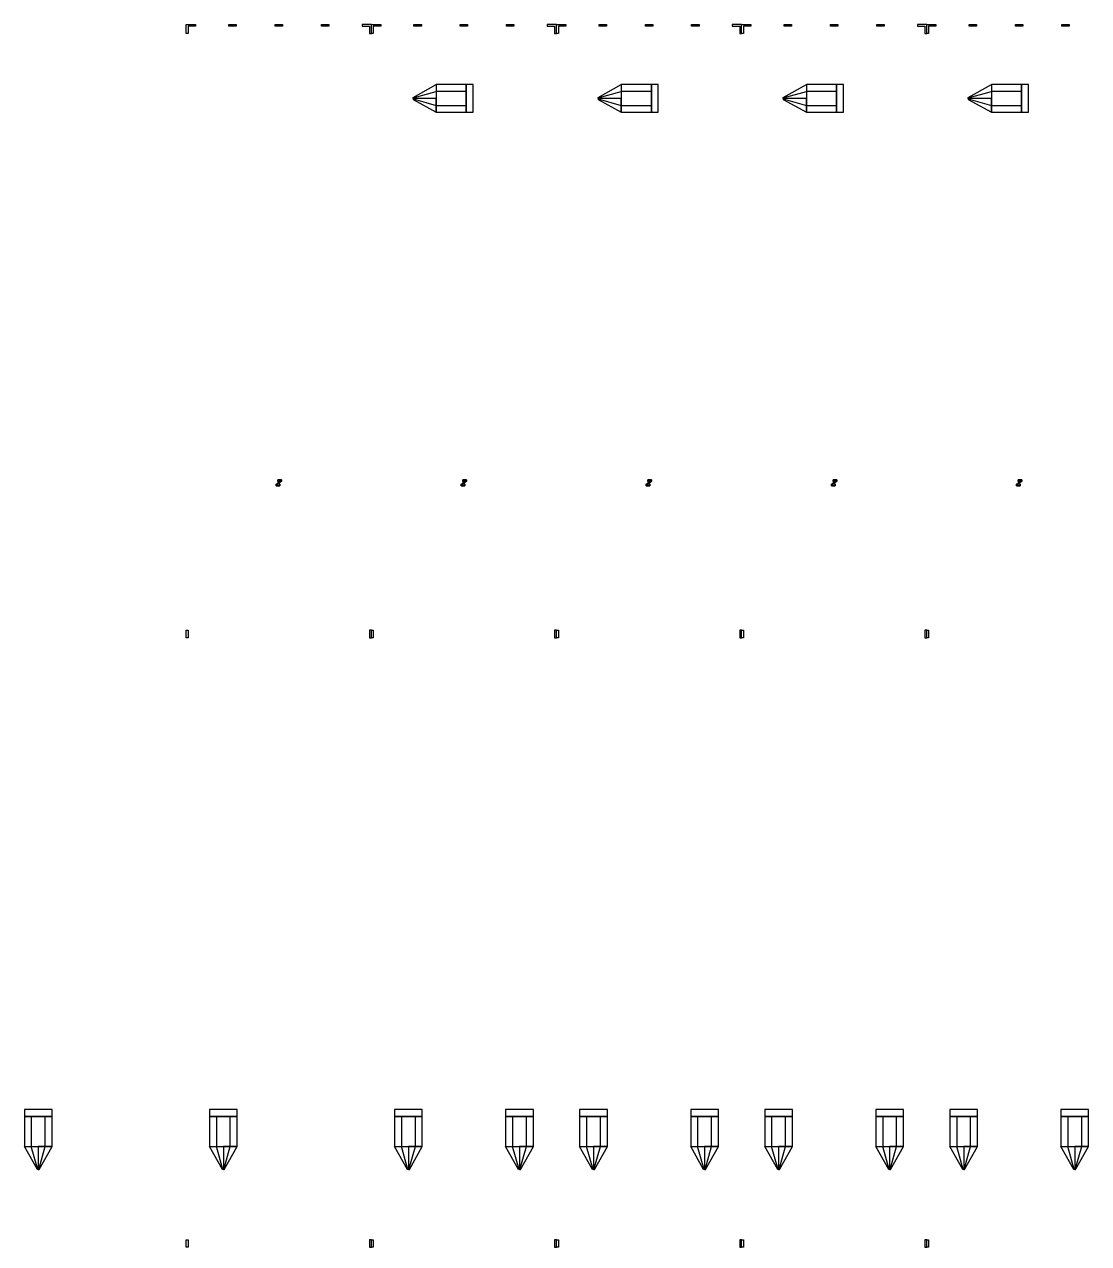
# Model space of a CAD drawing. Extents: x -19750 to 3750, y -13175 to 13175.
# Drawn here: x -19750 to -8250, y 0 to 13175 of the extents above; entities that cross this region are included whole.
import ezdxf

# ---------------------------------------------------------------- set-up
doc = ezdxf.new("R2010")
doc.units = 0
doc.layers.add('GAP', color=1, linetype='continuous')
doc.layers.add('PIN', color=3, linetype='continuous')

# ---------------------------------------------------------------- blocks, each defined once
blk = doc.blocks.new('C1A')
at = {"layer": 'GAP'}
for points in [[(-200, 26150), (-100, 26150), (-100, 26130), (-180, 26130), (-180, 26050), (-200, 26050), (-200, 26150)], [(260, 26150), (340, 26150), (340, 26130), (260, 26130), (260, 26150)], [(760, 26150), (840, 26150), (840, 26130), (760, 26130), (760, 26150)], [(1260, 26150), (1340, 26150), (1340, 26130), (1260, 26130), (1260, 26150)], [(1800, 26150), (1700, 26150), (1700, 26130), (1780, 26130), (1780, 26050), (1800, 26050), (1800, 26150)], [(-200, 19522.5), (-200, 19602.5), (-180, 19602.5), (-180, 19522.5), (-200, 19522.5)], [(1800, 19522.5), (1800, 19602.5), (1780, 19602.5), (1780, 19522.5), (1800, 19522.5)], [(-200, 12935), (-200, 13015), (-180, 13015), (-180, 12935), (-200, 12935)], [(1800, 12935), (1800, 13015), (1780, 13015), (1780, 12935), (1800, 12935)]]:
    blk.add_lwpolyline(points, dxfattribs=at)
blk = doc.blocks.new('C1AGAP')
for points in [[(2500, 25350), (2250, 25350), (2250, 25360), (2500, 25500), (2500, 25350)], [(2500, 25350), (2250, 25350), (2250, 25360), (2500, 25500), (2500, 25350)], [(2825, 25500), (2500, 25500), (2500, 25200), (2825, 25200), (2825, 25500)], [(2825, 25500), (2500, 25500), (2500, 25200), (2825, 25200), (2825, 25500)], [(2900, 25500), (2825, 25500), (2825, 25200), (2900, 25200), (2900, 25500)], [(2900, 25500), (2825, 25500), (2825, 25200), (2900, 25200), (2900, 25500)], [(2500, 25350), (2250, 25350), (2250, 25340), (2500, 25200), (2500, 25350)], [(2500, 25350), (2250, 25350), (2250, 25340), (2500, 25200), (2500, 25350)], [(788, 21214), (788, 21229), (788, 21229), (788, 21214), (788, 21214)], [(828, 21229), (828, 21229), (788, 21229), (788, 21229), (828, 21229)], [(806, 21204), (788, 21214), (788, 21214), (805, 21204), (806, 21204)], [(811, 21204), (828, 21214), (828, 21214), (811, 21204), (811, 21204)], [(828, 21214), (828, 21229), (828, 21229), (828, 21214), (828, 21214)], [(770, 21180), (788, 21190), (787, 21190), (770, 21180), (770, 21180)], [(770, 21165), (770, 21180), (770, 21180), (770, 21165), (770, 21165)], [(810, 21165), (810, 21165), (770, 21165), (770, 21165), (810, 21165)], [(787, 21192), (788, 21196), (791, 21199), (795, 21200), (795, 21200), (791, 21198), (789, 21196), (788, 21192), (787, 21192)], [(788, 21190), (788, 21192), (787, 21192), (787, 21190), (788, 21190)], [(792, 21192), (793, 21193), (794, 21194), (795, 21194), (795, 21194), (794, 21194), (793, 21193), (793, 21192), (792, 21192)], [(792, 21190), (792, 21192), (793, 21192), (793, 21190), (792, 21190)], [(810, 21180), (792, 21190), (793, 21190), (810, 21180), (810, 21180)], [(795, 21200), (797, 21200), (797, 21200), (795, 21200), (795, 21200)], [(795, 21194), (797, 21194), (797, 21194), (795, 21194), (795, 21194)], [(797, 21200), (799, 21197), (799, 21197), (797, 21200), (797, 21200)], [(797, 21194), (799, 21197), (799, 21197), (797, 21194), (797, 21194)], [(799, 21197), (801, 21197), (801, 21197), (799, 21197), (799, 21197)], [(799, 21197), (801, 21197), (801, 21197), (799, 21197), (799, 21197)], [(801, 21194), (801, 21194), (801, 21200), (801, 21200), (801, 21194)], [(801, 21200), (803, 21200), (803, 21200), (801, 21200), (801, 21200)], [(801, 21194), (803, 21194), (803, 21194), (801, 21194), (801, 21194)], [(803, 21194), (807, 21195), (810, 21198), (811, 21202), (811, 21202), (810, 21198), (807, 21196), (803, 21194), (803, 21194)], [(803, 21200), (804, 21200), (805, 21201), (806, 21202), (805, 21202), (805, 21201), (804, 21200), (803, 21200), (803, 21200)], [(806, 21202), (806, 21204), (805, 21204), (805, 21202), (806, 21202)], [(810, 21165), (810, 21180), (810, 21180), (810, 21165), (810, 21165)], [(811, 21202), (811, 21204), (811, 21204), (811, 21202), (811, 21202)], [(-1950, 14425), (-1950, 14350), (-1650, 14350), (-1650, 14425), (-1950, 14425)], [(-1950, 14425), (-1950, 14350), (-1650, 14350), (-1650, 14425), (-1950, 14425)], [(3250, 14425), (3250, 14350), (3550, 14350), (3550, 14425), (3250, 14425)], [(3250, 14425), (3250, 14350), (3550, 14350), (3550, 14425), (3250, 14425)], [(-1950, 14350), (-1950, 14025), (-1650, 14025), (-1650, 14350), (-1950, 14350)], [(-1950, 14350), (-1950, 14025), (-1650, 14025), (-1650, 14350), (-1950, 14350)], [(3250, 14350), (3250, 14025), (3550, 14025), (3550, 14350), (3250, 14350)], [(3250, 14350), (3250, 14025), (3550, 14025), (3550, 14350), (3250, 14350)], [(-1800, 14025), (-1800, 13775), (-1810, 13775), (-1950, 14025), (-1800, 14025)], [(-1800, 14025), (-1800, 13775), (-1810, 13775), (-1950, 14025), (-1800, 14025)], [(-1800, 14025), (-1800, 13775), (-1790, 13775), (-1650, 14025), (-1800, 14025)], [(-1800, 14025), (-1800, 13775), (-1790, 13775), (-1650, 14025), (-1800, 14025)], [(3400, 14025), (3400, 13775), (3390, 13775), (3250, 14025), (3400, 14025)], [(3400, 14025), (3400, 13775), (3390, 13775), (3250, 14025), (3400, 14025)], [(3400, 14025), (3400, 13775), (3410, 13775), (3550, 14025), (3400, 14025)], [(3400, 14025), (3400, 13775), (3410, 13775), (3550, 14025), (3400, 14025)]]:
    blk.add_lwpolyline(points)
blk = doc.blocks.new('C1APIN')
for points in [[(2500, 25350), (2250, 25350), (2250, 25355), (2500, 25425), (2500, 25350)], [(2500, 25350), (2250, 25350), (2250, 25355), (2500, 25425), (2500, 25350)], [(2500, 25350), (2250, 25350), (2250, 25345), (2500, 25275), (2500, 25350)], [(2500, 25350), (2250, 25350), (2250, 25345), (2500, 25275), (2500, 25350)], [(2825, 25425), (2500, 25425), (2500, 25275), (2825, 25275), (2825, 25425)], [(2825, 25425), (2500, 25425), (2500, 25275), (2825, 25275), (2825, 25425)], [(828, 21214), (828, 21229), (788, 21229), (788, 21214), (828, 21214)], [(808, 21204), (808, 21214), (788, 21214), (806, 21204), (808, 21204)], [(808, 21204), (808, 21214), (828, 21214), (811, 21204), (808, 21204)], [(790, 21180), (790, 21190), (788, 21190), (770, 21180), (790, 21180)], [(810, 21165), (810, 21180), (770, 21180), (770, 21165), (810, 21165)], [(788, 21192), (789, 21196), (791, 21198), (795, 21200), (795, 21197), (792, 21196), (791, 21194), (790, 21192), (788, 21192)], [(792, 21190), (792, 21192), (788, 21192), (788, 21190), (792, 21190)], [(790, 21192), (791, 21194), (792, 21196), (795, 21197), (795, 21194), (794, 21194), (793, 21193), (792, 21192), (790, 21192)], [(790, 21180), (790, 21190), (792, 21190), (810, 21180), (790, 21180)], [(795, 21194), (797, 21194), (797, 21200), (795, 21200), (795, 21194)], [(797, 21197), (799, 21197), (799, 21197), (797, 21200), (797, 21197)], [(797, 21197), (799, 21197), (799, 21197), (797, 21194), (797, 21197)], [(799, 21197), (801, 21197), (801, 21197), (799, 21197), (799, 21197)], [(801, 21194), (803, 21194), (803, 21200), (801, 21200), (801, 21194)], [(803, 21194), (807, 21196), (810, 21198), (811, 21202), (808, 21202), (807, 21200), (806, 21198), (803, 21197), (803, 21194)], [(803, 21197), (806, 21198), (807, 21200), (808, 21202), (806, 21202), (805, 21201), (804, 21200), (803, 21200), (803, 21197)], [(811, 21202), (811, 21204), (806, 21204), (806, 21202), (811, 21202)], [(-1875, 14350), (-1875, 14025), (-1725, 14025), (-1725, 14350), (-1875, 14350)], [(-1875, 14350), (-1875, 14025), (-1725, 14025), (-1725, 14350), (-1875, 14350)], [(3325, 14350), (3325, 14025), (3475, 14025), (3475, 14350), (3325, 14350)], [(3325, 14350), (3325, 14025), (3475, 14025), (3475, 14350), (3325, 14350)], [(-1800, 14025), (-1800, 13775), (-1805, 13775), (-1875, 14025), (-1800, 14025)], [(-1800, 14025), (-1800, 13775), (-1805, 13775), (-1875, 14025), (-1800, 14025)], [(-1800, 14025), (-1800, 13775), (-1795, 13775), (-1725, 14025), (-1800, 14025)], [(-1800, 14025), (-1800, 13775), (-1795, 13775), (-1725, 14025), (-1800, 14025)], [(3400, 14025), (3400, 13775), (3395, 13775), (3325, 14025), (3400, 14025)], [(3400, 14025), (3400, 13775), (3395, 13775), (3325, 14025), (3400, 14025)], [(3400, 14025), (3400, 13775), (3405, 13775), (3475, 14025), (3400, 14025)], [(3400, 14025), (3400, 13775), (3405, 13775), (3475, 14025), (3400, 14025)]]:
    blk.add_lwpolyline(points)
blk = doc.blocks.new('C1B')
at = {"layer": 'GAP'}
for points in [[(-200, 26150), (-100, 26150), (-100, 26130), (-180, 26130), (-180, 26050), (-200, 26050), (-200, 26150)], [(260, 26150), (340, 26150), (340, 26130), (260, 26130), (260, 26150)], [(760, 26150), (840, 26150), (840, 26130), (760, 26130), (760, 26150)], [(1260, 26150), (1340, 26150), (1340, 26130), (1260, 26130), (1260, 26150)], [(1800, 26150), (1700, 26150), (1700, 26130), (1780, 26130), (1780, 26050), (1800, 26050), (1800, 26150)], [(-200, 19522.5), (-200, 19602.5), (-180, 19602.5), (-180, 19522.5), (-200, 19522.5)], [(1800, 19522.5), (1800, 19602.5), (1780, 19602.5), (1780, 19522.5), (1800, 19522.5)], [(-200, 12935), (-200, 13015), (-180, 13015), (-180, 12935), (-200, 12935)], [(1800, 12935), (1800, 13015), (1780, 13015), (1780, 12935), (1800, 12935)]]:
    blk.add_lwpolyline(points, dxfattribs=at)
blk = doc.blocks.new('C1BGAP')
for points in [[(2500, 25350), (2250, 25350), (2250, 25360), (2500, 25500), (2500, 25350)], [(2500, 25350), (2250, 25350), (2250, 25360), (2500, 25500), (2500, 25350)], [(2825, 25500), (2500, 25500), (2500, 25200), (2825, 25200), (2825, 25500)], [(2825, 25500), (2500, 25500), (2500, 25200), (2825, 25200), (2825, 25500)], [(2900, 25500), (2825, 25500), (2825, 25200), (2900, 25200), (2900, 25500)], [(2900, 25500), (2825, 25500), (2825, 25200), (2900, 25200), (2900, 25500)], [(2500, 25350), (2250, 25350), (2250, 25340), (2500, 25200), (2500, 25350)], [(2500, 25350), (2250, 25350), (2250, 25340), (2500, 25200), (2500, 25350)], [(788, 21214), (788, 21229), (788, 21229), (788, 21214), (788, 21214)], [(828, 21229), (828, 21229), (788, 21229), (788, 21229), (828, 21229)], [(806, 21204), (788, 21214), (788, 21214), (805, 21204), (806, 21204)], [(811, 21204), (828, 21214), (828, 21214), (811, 21204), (811, 21204)], [(828, 21214), (828, 21229), (828, 21229), (828, 21214), (828, 21214)], [(770, 21180), (788, 21190), (787, 21190), (770, 21180), (770, 21180)], [(770, 21165), (770, 21180), (770, 21180), (770, 21165), (770, 21165)], [(810, 21165), (810, 21165), (770, 21165), (770, 21165), (810, 21165)], [(787, 21192), (788, 21196), (791, 21199), (795, 21200), (795, 21200), (791, 21198), (789, 21196), (788, 21192), (787, 21192)], [(788, 21190), (788, 21192), (787, 21192), (787, 21190), (788, 21190)], [(792, 21192), (793, 21193), (794, 21194), (795, 21194), (795, 21194), (794, 21194), (793, 21193), (793, 21192), (792, 21192)], [(792, 21190), (792, 21192), (793, 21192), (793, 21190), (792, 21190)], [(810, 21180), (792, 21190), (793, 21190), (810, 21180), (810, 21180)], [(795, 21200), (797, 21200), (797, 21200), (795, 21200), (795, 21200)], [(795, 21194), (797, 21194), (797, 21194), (795, 21194), (795, 21194)], [(797, 21200), (799, 21197), (799, 21197), (797, 21200), (797, 21200)], [(797, 21194), (799, 21197), (799, 21197), (797, 21194), (797, 21194)], [(799, 21197), (801, 21197), (801, 21197), (799, 21197), (799, 21197)], [(799, 21197), (801, 21197), (801, 21197), (799, 21197), (799, 21197)], [(801, 21194), (801, 21194), (801, 21200), (801, 21200), (801, 21194)], [(801, 21200), (803, 21200), (803, 21200), (801, 21200), (801, 21200)], [(801, 21194), (803, 21194), (803, 21194), (801, 21194), (801, 21194)], [(803, 21194), (807, 21195), (810, 21198), (811, 21202), (811, 21202), (810, 21198), (807, 21196), (803, 21194), (803, 21194)], [(803, 21200), (804, 21200), (805, 21201), (806, 21202), (805, 21202), (805, 21201), (804, 21200), (803, 21200), (803, 21200)], [(806, 21202), (806, 21204), (805, 21204), (805, 21202), (806, 21202)], [(810, 21165), (810, 21180), (810, 21180), (810, 21165), (810, 21165)], [(811, 21202), (811, 21204), (811, 21204), (811, 21202), (811, 21202)], [(-1950, 14425), (-1950, 14350), (-1650, 14350), (-1650, 14425), (-1950, 14425)], [(-1950, 14425), (-1950, 14350), (-1650, 14350), (-1650, 14425), (-1950, 14425)], [(3250, 14425), (3250, 14350), (3550, 14350), (3550, 14425), (3250, 14425)], [(3250, 14425), (3250, 14350), (3550, 14350), (3550, 14425), (3250, 14425)], [(-1950, 14350), (-1950, 14025), (-1650, 14025), (-1650, 14350), (-1950, 14350)], [(-1950, 14350), (-1950, 14025), (-1650, 14025), (-1650, 14350), (-1950, 14350)], [(3250, 14350), (3250, 14025), (3550, 14025), (3550, 14350), (3250, 14350)], [(3250, 14350), (3250, 14025), (3550, 14025), (3550, 14350), (3250, 14350)], [(-1800, 14025), (-1800, 13775), (-1810, 13775), (-1950, 14025), (-1800, 14025)], [(-1800, 14025), (-1800, 13775), (-1810, 13775), (-1950, 14025), (-1800, 14025)], [(-1800, 14025), (-1800, 13775), (-1790, 13775), (-1650, 14025), (-1800, 14025)], [(-1800, 14025), (-1800, 13775), (-1790, 13775), (-1650, 14025), (-1800, 14025)], [(3400, 14025), (3400, 13775), (3390, 13775), (3250, 14025), (3400, 14025)], [(3400, 14025), (3400, 13775), (3390, 13775), (3250, 14025), (3400, 14025)], [(3400, 14025), (3400, 13775), (3410, 13775), (3550, 14025), (3400, 14025)], [(3400, 14025), (3400, 13775), (3410, 13775), (3550, 14025), (3400, 14025)]]:
    blk.add_lwpolyline(points)
blk = doc.blocks.new('C1BPIN')
for points in [[(2500, 25350), (2250, 25350), (2250, 25355), (2500, 25425), (2500, 25350)], [(2500, 25350), (2250, 25350), (2250, 25355), (2500, 25425), (2500, 25350)], [(2500, 25350), (2250, 25350), (2250, 25345), (2500, 25275), (2500, 25350)], [(2500, 25350), (2250, 25350), (2250, 25345), (2500, 25275), (2500, 25350)], [(2825, 25425), (2500, 25425), (2500, 25275), (2825, 25275), (2825, 25425)], [(2825, 25425), (2500, 25425), (2500, 25275), (2825, 25275), (2825, 25425)], [(828, 21214), (828, 21229), (788, 21229), (788, 21214), (828, 21214)], [(808, 21204), (808, 21214), (788, 21214), (806, 21204), (808, 21204)], [(808, 21204), (808, 21214), (828, 21214), (811, 21204), (808, 21204)], [(790, 21180), (790, 21190), (788, 21190), (770, 21180), (790, 21180)], [(810, 21165), (810, 21180), (770, 21180), (770, 21165), (810, 21165)], [(788, 21192), (789, 21196), (791, 21198), (795, 21200), (795, 21197), (792, 21196), (791, 21194), (790, 21192), (788, 21192)], [(792, 21190), (792, 21192), (788, 21192), (788, 21190), (792, 21190)], [(790, 21192), (791, 21194), (792, 21196), (795, 21197), (795, 21194), (794, 21194), (793, 21193), (792, 21192), (790, 21192)], [(790, 21180), (790, 21190), (792, 21190), (810, 21180), (790, 21180)], [(795, 21194), (797, 21194), (797, 21200), (795, 21200), (795, 21194)], [(797, 21197), (799, 21197), (799, 21197), (797, 21200), (797, 21197)], [(797, 21197), (799, 21197), (799, 21197), (797, 21194), (797, 21197)], [(799, 21197), (801, 21197), (801, 21197), (799, 21197), (799, 21197)], [(801, 21194), (803, 21194), (803, 21200), (801, 21200), (801, 21194)], [(803, 21194), (807, 21196), (810, 21198), (811, 21202), (808, 21202), (807, 21200), (806, 21198), (803, 21197), (803, 21194)], [(803, 21197), (806, 21198), (807, 21200), (808, 21202), (806, 21202), (805, 21201), (804, 21200), (803, 21200), (803, 21197)], [(811, 21202), (811, 21204), (806, 21204), (806, 21202), (811, 21202)], [(-1875, 14350), (-1875, 14025), (-1725, 14025), (-1725, 14350), (-1875, 14350)], [(-1875, 14350), (-1875, 14025), (-1725, 14025), (-1725, 14350), (-1875, 14350)], [(3325, 14350), (3325, 14025), (3475, 14025), (3475, 14350), (3325, 14350)], [(3325, 14350), (3325, 14025), (3475, 14025), (3475, 14350), (3325, 14350)], [(-1800, 14025), (-1800, 13775), (-1805, 13775), (-1875, 14025), (-1800, 14025)], [(-1800, 14025), (-1800, 13775), (-1805, 13775), (-1875, 14025), (-1800, 14025)], [(-1800, 14025), (-1800, 13775), (-1795, 13775), (-1725, 14025), (-1800, 14025)], [(-1800, 14025), (-1800, 13775), (-1795, 13775), (-1725, 14025), (-1800, 14025)], [(3400, 14025), (3400, 13775), (3395, 13775), (3325, 14025), (3400, 14025)], [(3400, 14025), (3400, 13775), (3395, 13775), (3325, 14025), (3400, 14025)], [(3400, 14025), (3400, 13775), (3405, 13775), (3475, 14025), (3400, 14025)], [(3400, 14025), (3400, 13775), (3405, 13775), (3475, 14025), (3400, 14025)]]:
    blk.add_lwpolyline(points)
blk = doc.blocks.new('C1C')
at = {"layer": 'GAP'}
for points in [[(-200, 26150), (-100, 26150), (-100, 26130), (-180, 26130), (-180, 26050), (-200, 26050), (-200, 26150)], [(260, 26150), (340, 26150), (340, 26130), (260, 26130), (260, 26150)], [(760, 26150), (840, 26150), (840, 26130), (760, 26130), (760, 26150)], [(1260, 26150), (1340, 26150), (1340, 26130), (1260, 26130), (1260, 26150)], [(1800, 26150), (1700, 26150), (1700, 26130), (1780, 26130), (1780, 26050), (1800, 26050), (1800, 26150)], [(-200, 19522.5), (-200, 19602.5), (-180, 19602.5), (-180, 19522.5), (-200, 19522.5)], [(1800, 19522.5), (1800, 19602.5), (1780, 19602.5), (1780, 19522.5), (1800, 19522.5)], [(-200, 12935), (-200, 13015), (-180, 13015), (-180, 12935), (-200, 12935)], [(1800, 12935), (1800, 13015), (1780, 13015), (1780, 12935), (1800, 12935)]]:
    blk.add_lwpolyline(points, dxfattribs=at)
blk = doc.blocks.new('C1CGAP')
for points in [[(2500, 25350), (2250, 25350), (2250, 25360), (2500, 25500), (2500, 25350)], [(2500, 25350), (2250, 25350), (2250, 25360), (2500, 25500), (2500, 25350)], [(2825, 25500), (2500, 25500), (2500, 25200), (2825, 25200), (2825, 25500)], [(2825, 25500), (2500, 25500), (2500, 25200), (2825, 25200), (2825, 25500)], [(2900, 25500), (2825, 25500), (2825, 25200), (2900, 25200), (2900, 25500)], [(2900, 25500), (2825, 25500), (2825, 25200), (2900, 25200), (2900, 25500)], [(2500, 25350), (2250, 25350), (2250, 25340), (2500, 25200), (2500, 25350)], [(2500, 25350), (2250, 25350), (2250, 25340), (2500, 25200), (2500, 25350)], [(788, 21214), (788, 21229), (788, 21229), (788, 21214), (788, 21214)], [(828, 21229), (828, 21229), (788, 21229), (788, 21229), (828, 21229)], [(806, 21204), (788, 21214), (788, 21214), (805, 21204), (806, 21204)], [(811, 21204), (828, 21214), (828, 21214), (811, 21204), (811, 21204)], [(828, 21214), (828, 21229), (828, 21229), (828, 21214), (828, 21214)], [(770, 21180), (788, 21190), (787, 21190), (770, 21180), (770, 21180)], [(770, 21165), (770, 21180), (770, 21180), (770, 21165), (770, 21165)], [(810, 21165), (810, 21165), (770, 21165), (770, 21165), (810, 21165)], [(787, 21192), (788, 21196), (791, 21199), (795, 21200), (795, 21200), (791, 21198), (789, 21196), (788, 21192), (787, 21192)], [(788, 21190), (788, 21192), (787, 21192), (787, 21190), (788, 21190)], [(792, 21192), (793, 21193), (794, 21194), (795, 21194), (795, 21194), (794, 21194), (793, 21193), (793, 21192), (792, 21192)], [(792, 21190), (792, 21192), (793, 21192), (793, 21190), (792, 21190)], [(810, 21180), (792, 21190), (793, 21190), (810, 21180), (810, 21180)], [(795, 21200), (797, 21200), (797, 21200), (795, 21200), (795, 21200)], [(795, 21194), (797, 21194), (797, 21194), (795, 21194), (795, 21194)], [(797, 21200), (799, 21197), (799, 21197), (797, 21200), (797, 21200)], [(797, 21194), (799, 21197), (799, 21197), (797, 21194), (797, 21194)], [(799, 21197), (801, 21197), (801, 21197), (799, 21197), (799, 21197)], [(799, 21197), (801, 21197), (801, 21197), (799, 21197), (799, 21197)], [(801, 21194), (801, 21194), (801, 21200), (801, 21200), (801, 21194)], [(801, 21200), (803, 21200), (803, 21200), (801, 21200), (801, 21200)], [(801, 21194), (803, 21194), (803, 21194), (801, 21194), (801, 21194)], [(803, 21194), (807, 21195), (810, 21198), (811, 21202), (811, 21202), (810, 21198), (807, 21196), (803, 21194), (803, 21194)], [(803, 21200), (804, 21200), (805, 21201), (806, 21202), (805, 21202), (805, 21201), (804, 21200), (803, 21200), (803, 21200)], [(806, 21202), (806, 21204), (805, 21204), (805, 21202), (806, 21202)], [(810, 21165), (810, 21180), (810, 21180), (810, 21165), (810, 21165)], [(811, 21202), (811, 21204), (811, 21204), (811, 21202), (811, 21202)], [(-1950, 14425), (-1950, 14350), (-1650, 14350), (-1650, 14425), (-1950, 14425)], [(-1950, 14425), (-1950, 14350), (-1650, 14350), (-1650, 14425), (-1950, 14425)], [(3250, 14425), (3250, 14350), (3550, 14350), (3550, 14425), (3250, 14425)], [(3250, 14425), (3250, 14350), (3550, 14350), (3550, 14425), (3250, 14425)], [(-1950, 14350), (-1950, 14025), (-1650, 14025), (-1650, 14350), (-1950, 14350)], [(-1950, 14350), (-1950, 14025), (-1650, 14025), (-1650, 14350), (-1950, 14350)], [(3250, 14350), (3250, 14025), (3550, 14025), (3550, 14350), (3250, 14350)], [(3250, 14350), (3250, 14025), (3550, 14025), (3550, 14350), (3250, 14350)], [(-1800, 14025), (-1800, 13775), (-1810, 13775), (-1950, 14025), (-1800, 14025)], [(-1800, 14025), (-1800, 13775), (-1810, 13775), (-1950, 14025), (-1800, 14025)], [(-1800, 14025), (-1800, 13775), (-1790, 13775), (-1650, 14025), (-1800, 14025)], [(-1800, 14025), (-1800, 13775), (-1790, 13775), (-1650, 14025), (-1800, 14025)], [(3400, 14025), (3400, 13775), (3390, 13775), (3250, 14025), (3400, 14025)], [(3400, 14025), (3400, 13775), (3390, 13775), (3250, 14025), (3400, 14025)], [(3400, 14025), (3400, 13775), (3410, 13775), (3550, 14025), (3400, 14025)], [(3400, 14025), (3400, 13775), (3410, 13775), (3550, 14025), (3400, 14025)]]:
    blk.add_lwpolyline(points)
blk = doc.blocks.new('C1CPIN')
for points in [[(2500, 25350), (2250, 25350), (2250, 25355), (2500, 25425), (2500, 25350)], [(2500, 25350), (2250, 25350), (2250, 25355), (2500, 25425), (2500, 25350)], [(2500, 25350), (2250, 25350), (2250, 25345), (2500, 25275), (2500, 25350)], [(2500, 25350), (2250, 25350), (2250, 25345), (2500, 25275), (2500, 25350)], [(2825, 25425), (2500, 25425), (2500, 25275), (2825, 25275), (2825, 25425)], [(2825, 25425), (2500, 25425), (2500, 25275), (2825, 25275), (2825, 25425)], [(828, 21214), (828, 21229), (788, 21229), (788, 21214), (828, 21214)], [(808, 21204), (808, 21214), (788, 21214), (806, 21204), (808, 21204)], [(808, 21204), (808, 21214), (828, 21214), (811, 21204), (808, 21204)], [(790, 21180), (790, 21190), (788, 21190), (770, 21180), (790, 21180)], [(810, 21165), (810, 21180), (770, 21180), (770, 21165), (810, 21165)], [(788, 21192), (789, 21196), (791, 21198), (795, 21200), (795, 21197), (792, 21196), (791, 21194), (790, 21192), (788, 21192)], [(792, 21190), (792, 21192), (788, 21192), (788, 21190), (792, 21190)], [(790, 21192), (791, 21194), (792, 21196), (795, 21197), (795, 21194), (794, 21194), (793, 21193), (792, 21192), (790, 21192)], [(790, 21180), (790, 21190), (792, 21190), (810, 21180), (790, 21180)], [(795, 21194), (797, 21194), (797, 21200), (795, 21200), (795, 21194)], [(797, 21197), (799, 21197), (799, 21197), (797, 21200), (797, 21197)], [(797, 21197), (799, 21197), (799, 21197), (797, 21194), (797, 21197)], [(799, 21197), (801, 21197), (801, 21197), (799, 21197), (799, 21197)], [(801, 21194), (803, 21194), (803, 21200), (801, 21200), (801, 21194)], [(803, 21194), (807, 21196), (810, 21198), (811, 21202), (808, 21202), (807, 21200), (806, 21198), (803, 21197), (803, 21194)], [(803, 21197), (806, 21198), (807, 21200), (808, 21202), (806, 21202), (805, 21201), (804, 21200), (803, 21200), (803, 21197)], [(811, 21202), (811, 21204), (806, 21204), (806, 21202), (811, 21202)], [(-1875, 14350), (-1875, 14025), (-1725, 14025), (-1725, 14350), (-1875, 14350)], [(-1875, 14350), (-1875, 14025), (-1725, 14025), (-1725, 14350), (-1875, 14350)], [(3325, 14350), (3325, 14025), (3475, 14025), (3475, 14350), (3325, 14350)], [(3325, 14350), (3325, 14025), (3475, 14025), (3475, 14350), (3325, 14350)], [(-1800, 14025), (-1800, 13775), (-1805, 13775), (-1875, 14025), (-1800, 14025)], [(-1800, 14025), (-1800, 13775), (-1805, 13775), (-1875, 14025), (-1800, 14025)], [(-1800, 14025), (-1800, 13775), (-1795, 13775), (-1725, 14025), (-1800, 14025)], [(-1800, 14025), (-1800, 13775), (-1795, 13775), (-1725, 14025), (-1800, 14025)], [(3400, 14025), (3400, 13775), (3395, 13775), (3325, 14025), (3400, 14025)], [(3400, 14025), (3400, 13775), (3395, 13775), (3325, 14025), (3400, 14025)], [(3400, 14025), (3400, 13775), (3405, 13775), (3475, 14025), (3400, 14025)], [(3400, 14025), (3400, 13775), (3405, 13775), (3475, 14025), (3400, 14025)]]:
    blk.add_lwpolyline(points)
blk = doc.blocks.new('C1D')
at = {"layer": 'GAP'}
for points in [[(-200, 26150), (-100, 26150), (-100, 26130), (-180, 26130), (-180, 26050), (-200, 26050), (-200, 26150)], [(260, 26150), (340, 26150), (340, 26130), (260, 26130), (260, 26150)], [(760, 26150), (840, 26150), (840, 26130), (760, 26130), (760, 26150)], [(1260, 26150), (1340, 26150), (1340, 26130), (1260, 26130), (1260, 26150)], [(1800, 26150), (1700, 26150), (1700, 26130), (1780, 26130), (1780, 26050), (1800, 26050), (1800, 26150)], [(-200, 19522.5), (-200, 19602.5), (-180, 19602.5), (-180, 19522.5), (-200, 19522.5)], [(1800, 19522.5), (1800, 19602.5), (1780, 19602.5), (1780, 19522.5), (1800, 19522.5)], [(-200, 12935), (-200, 13015), (-180, 13015), (-180, 12935), (-200, 12935)], [(1800, 12935), (1800, 13015), (1780, 13015), (1780, 12935), (1800, 12935)]]:
    blk.add_lwpolyline(points, dxfattribs=at)
blk = doc.blocks.new('C1DGAP')
for points in [[(2500, 25350), (2250, 25350), (2250, 25360), (2500, 25500), (2500, 25350)], [(2500, 25350), (2250, 25350), (2250, 25360), (2500, 25500), (2500, 25350)], [(2825, 25500), (2500, 25500), (2500, 25200), (2825, 25200), (2825, 25500)], [(2825, 25500), (2500, 25500), (2500, 25200), (2825, 25200), (2825, 25500)], [(2900, 25500), (2825, 25500), (2825, 25200), (2900, 25200), (2900, 25500)], [(2900, 25500), (2825, 25500), (2825, 25200), (2900, 25200), (2900, 25500)], [(2500, 25350), (2250, 25350), (2250, 25340), (2500, 25200), (2500, 25350)], [(2500, 25350), (2250, 25350), (2250, 25340), (2500, 25200), (2500, 25350)], [(788, 21214), (788, 21229), (788, 21229), (788, 21214), (788, 21214)], [(828, 21229), (828, 21229), (788, 21229), (788, 21229), (828, 21229)], [(806, 21204), (788, 21214), (788, 21214), (805, 21204), (806, 21204)], [(811, 21204), (828, 21214), (828, 21214), (811, 21204), (811, 21204)], [(828, 21214), (828, 21229), (828, 21229), (828, 21214), (828, 21214)], [(770, 21180), (788, 21190), (787, 21190), (770, 21180), (770, 21180)], [(770, 21165), (770, 21180), (770, 21180), (770, 21165), (770, 21165)], [(810, 21165), (810, 21165), (770, 21165), (770, 21165), (810, 21165)], [(787, 21192), (788, 21196), (791, 21199), (795, 21200), (795, 21200), (791, 21198), (789, 21196), (788, 21192), (787, 21192)], [(788, 21190), (788, 21192), (787, 21192), (787, 21190), (788, 21190)], [(792, 21192), (793, 21193), (794, 21194), (795, 21194), (795, 21194), (794, 21194), (793, 21193), (793, 21192), (792, 21192)], [(792, 21190), (792, 21192), (793, 21192), (793, 21190), (792, 21190)], [(810, 21180), (792, 21190), (793, 21190), (810, 21180), (810, 21180)], [(795, 21200), (797, 21200), (797, 21200), (795, 21200), (795, 21200)], [(795, 21194), (797, 21194), (797, 21194), (795, 21194), (795, 21194)], [(797, 21200), (799, 21197), (799, 21197), (797, 21200), (797, 21200)], [(797, 21194), (799, 21197), (799, 21197), (797, 21194), (797, 21194)], [(799, 21197), (801, 21197), (801, 21197), (799, 21197), (799, 21197)], [(799, 21197), (801, 21197), (801, 21197), (799, 21197), (799, 21197)], [(801, 21194), (801, 21194), (801, 21200), (801, 21200), (801, 21194)], [(801, 21200), (803, 21200), (803, 21200), (801, 21200), (801, 21200)], [(801, 21194), (803, 21194), (803, 21194), (801, 21194), (801, 21194)], [(803, 21194), (807, 21195), (810, 21198), (811, 21202), (811, 21202), (810, 21198), (807, 21196), (803, 21194), (803, 21194)], [(803, 21200), (804, 21200), (805, 21201), (806, 21202), (805, 21202), (805, 21201), (804, 21200), (803, 21200), (803, 21200)], [(806, 21202), (806, 21204), (805, 21204), (805, 21202), (806, 21202)], [(810, 21165), (810, 21180), (810, 21180), (810, 21165), (810, 21165)], [(811, 21202), (811, 21204), (811, 21204), (811, 21202), (811, 21202)], [(-1950, 14425), (-1950, 14350), (-1650, 14350), (-1650, 14425), (-1950, 14425)], [(-1950, 14425), (-1950, 14350), (-1650, 14350), (-1650, 14425), (-1950, 14425)], [(3250, 14425), (3250, 14350), (3550, 14350), (3550, 14425), (3250, 14425)], [(3250, 14425), (3250, 14350), (3550, 14350), (3550, 14425), (3250, 14425)], [(-1950, 14350), (-1950, 14025), (-1650, 14025), (-1650, 14350), (-1950, 14350)], [(-1950, 14350), (-1950, 14025), (-1650, 14025), (-1650, 14350), (-1950, 14350)], [(3250, 14350), (3250, 14025), (3550, 14025), (3550, 14350), (3250, 14350)], [(3250, 14350), (3250, 14025), (3550, 14025), (3550, 14350), (3250, 14350)], [(-1800, 14025), (-1800, 13775), (-1810, 13775), (-1950, 14025), (-1800, 14025)], [(-1800, 14025), (-1800, 13775), (-1810, 13775), (-1950, 14025), (-1800, 14025)], [(-1800, 14025), (-1800, 13775), (-1790, 13775), (-1650, 14025), (-1800, 14025)], [(-1800, 14025), (-1800, 13775), (-1790, 13775), (-1650, 14025), (-1800, 14025)], [(3400, 14025), (3400, 13775), (3390, 13775), (3250, 14025), (3400, 14025)], [(3400, 14025), (3400, 13775), (3390, 13775), (3250, 14025), (3400, 14025)], [(3400, 14025), (3400, 13775), (3410, 13775), (3550, 14025), (3400, 14025)], [(3400, 14025), (3400, 13775), (3410, 13775), (3550, 14025), (3400, 14025)]]:
    blk.add_lwpolyline(points)
blk = doc.blocks.new('C1DPIN')
for points in [[(2500, 25350), (2250, 25350), (2250, 25355), (2500, 25425), (2500, 25350)], [(2500, 25350), (2250, 25350), (2250, 25355), (2500, 25425), (2500, 25350)], [(2500, 25350), (2250, 25350), (2250, 25345), (2500, 25275), (2500, 25350)], [(2500, 25350), (2250, 25350), (2250, 25345), (2500, 25275), (2500, 25350)], [(2825, 25425), (2500, 25425), (2500, 25275), (2825, 25275), (2825, 25425)], [(2825, 25425), (2500, 25425), (2500, 25275), (2825, 25275), (2825, 25425)], [(828, 21214), (828, 21229), (788, 21229), (788, 21214), (828, 21214)], [(808, 21204), (808, 21214), (788, 21214), (806, 21204), (808, 21204)], [(808, 21204), (808, 21214), (828, 21214), (811, 21204), (808, 21204)], [(790, 21180), (790, 21190), (788, 21190), (770, 21180), (790, 21180)], [(810, 21165), (810, 21180), (770, 21180), (770, 21165), (810, 21165)], [(788, 21192), (789, 21196), (791, 21198), (795, 21200), (795, 21197), (792, 21196), (791, 21194), (790, 21192), (788, 21192)], [(792, 21190), (792, 21192), (788, 21192), (788, 21190), (792, 21190)], [(790, 21192), (791, 21194), (792, 21196), (795, 21197), (795, 21194), (794, 21194), (793, 21193), (792, 21192), (790, 21192)], [(790, 21180), (790, 21190), (792, 21190), (810, 21180), (790, 21180)], [(795, 21194), (797, 21194), (797, 21200), (795, 21200), (795, 21194)], [(797, 21197), (799, 21197), (799, 21197), (797, 21200), (797, 21197)], [(797, 21197), (799, 21197), (799, 21197), (797, 21194), (797, 21197)], [(799, 21197), (801, 21197), (801, 21197), (799, 21197), (799, 21197)], [(801, 21194), (803, 21194), (803, 21200), (801, 21200), (801, 21194)], [(803, 21194), (807, 21196), (810, 21198), (811, 21202), (808, 21202), (807, 21200), (806, 21198), (803, 21197), (803, 21194)], [(803, 21197), (806, 21198), (807, 21200), (808, 21202), (806, 21202), (805, 21201), (804, 21200), (803, 21200), (803, 21197)], [(811, 21202), (811, 21204), (806, 21204), (806, 21202), (811, 21202)], [(-1875, 14350), (-1875, 14025), (-1725, 14025), (-1725, 14350), (-1875, 14350)], [(-1875, 14350), (-1875, 14025), (-1725, 14025), (-1725, 14350), (-1875, 14350)], [(3325, 14350), (3325, 14025), (3475, 14025), (3475, 14350), (3325, 14350)], [(3325, 14350), (3325, 14025), (3475, 14025), (3475, 14350), (3325, 14350)], [(-1800, 14025), (-1800, 13775), (-1805, 13775), (-1875, 14025), (-1800, 14025)], [(-1800, 14025), (-1800, 13775), (-1805, 13775), (-1875, 14025), (-1800, 14025)], [(-1800, 14025), (-1800, 13775), (-1795, 13775), (-1725, 14025), (-1800, 14025)], [(-1800, 14025), (-1800, 13775), (-1795, 13775), (-1725, 14025), (-1800, 14025)], [(3400, 14025), (3400, 13775), (3395, 13775), (3325, 14025), (3400, 14025)], [(3400, 14025), (3400, 13775), (3395, 13775), (3325, 14025), (3400, 14025)], [(3400, 14025), (3400, 13775), (3405, 13775), (3475, 14025), (3400, 14025)], [(3400, 14025), (3400, 13775), (3405, 13775), (3475, 14025), (3400, 14025)]]:
    blk.add_lwpolyline(points)
blk = doc.blocks.new('C1E')
at = {"layer": 'GAP'}
for points in [[(-200, 26150), (-100, 26150), (-100, 26130), (-180, 26130), (-180, 26050), (-200, 26050), (-200, 26150)], [(260, 26150), (340, 26150), (340, 26130), (260, 26130), (260, 26150)], [(760, 26150), (840, 26150), (840, 26130), (760, 26130), (760, 26150)], [(1260, 26150), (1340, 26150), (1340, 26130), (1260, 26130), (1260, 26150)], [(-200, 19522.5), (-200, 19602.5), (-180, 19602.5), (-180, 19522.5), (-200, 19522.5)], [(-200, 12935), (-200, 13015), (-180, 13015), (-180, 12935), (-200, 12935)]]:
    blk.add_lwpolyline(points, dxfattribs=at)
blk = doc.blocks.new('C1EGAP')
for points in [[(788, 21214), (788, 21229), (788, 21229), (788, 21214), (788, 21214)], [(828, 21229), (828, 21229), (788, 21229), (788, 21229), (828, 21229)], [(806, 21204), (788, 21214), (788, 21214), (805, 21204), (806, 21204)], [(811, 21204), (828, 21214), (828, 21214), (811, 21204), (811, 21204)], [(828, 21214), (828, 21229), (828, 21229), (828, 21214), (828, 21214)], [(770, 21180), (788, 21190), (787, 21190), (770, 21180), (770, 21180)], [(770, 21165), (770, 21180), (770, 21180), (770, 21165), (770, 21165)], [(810, 21165), (810, 21165), (770, 21165), (770, 21165), (810, 21165)], [(787, 21192), (788, 21196), (791, 21199), (795, 21200), (795, 21200), (791, 21198), (789, 21196), (788, 21192), (787, 21192)], [(788, 21190), (788, 21192), (787, 21192), (787, 21190), (788, 21190)], [(792, 21192), (793, 21193), (794, 21194), (795, 21194), (795, 21194), (794, 21194), (793, 21193), (793, 21192), (792, 21192)], [(792, 21190), (792, 21192), (793, 21192), (793, 21190), (792, 21190)], [(810, 21180), (792, 21190), (793, 21190), (810, 21180), (810, 21180)], [(795, 21200), (797, 21200), (797, 21200), (795, 21200), (795, 21200)], [(795, 21194), (797, 21194), (797, 21194), (795, 21194), (795, 21194)], [(797, 21200), (799, 21197), (799, 21197), (797, 21200), (797, 21200)], [(797, 21194), (799, 21197), (799, 21197), (797, 21194), (797, 21194)], [(799, 21197), (801, 21197), (801, 21197), (799, 21197), (799, 21197)], [(799, 21197), (801, 21197), (801, 21197), (799, 21197), (799, 21197)], [(801, 21194), (801, 21194), (801, 21200), (801, 21200), (801, 21194)], [(801, 21200), (803, 21200), (803, 21200), (801, 21200), (801, 21200)], [(801, 21194), (803, 21194), (803, 21194), (801, 21194), (801, 21194)], [(803, 21194), (807, 21195), (810, 21198), (811, 21202), (811, 21202), (810, 21198), (807, 21196), (803, 21194), (803, 21194)], [(803, 21200), (804, 21200), (805, 21201), (806, 21202), (805, 21202), (805, 21201), (804, 21200), (803, 21200), (803, 21200)], [(806, 21202), (806, 21204), (805, 21204), (805, 21202), (806, 21202)], [(810, 21165), (810, 21180), (810, 21180), (810, 21165), (810, 21165)], [(811, 21202), (811, 21204), (811, 21204), (811, 21202), (811, 21202)], [(-1950, 14425), (-1950, 14350), (-1650, 14350), (-1650, 14425), (-1950, 14425)], [(-1950, 14425), (-1950, 14350), (-1650, 14350), (-1650, 14425), (-1950, 14425)], [(-1950, 14350), (-1950, 14025), (-1650, 14025), (-1650, 14350), (-1950, 14350)], [(-1950, 14350), (-1950, 14025), (-1650, 14025), (-1650, 14350), (-1950, 14350)], [(-1800, 14025), (-1800, 13775), (-1810, 13775), (-1950, 14025), (-1800, 14025)], [(-1800, 14025), (-1800, 13775), (-1810, 13775), (-1950, 14025), (-1800, 14025)], [(-1800, 14025), (-1800, 13775), (-1790, 13775), (-1650, 14025), (-1800, 14025)], [(-1800, 14025), (-1800, 13775), (-1790, 13775), (-1650, 14025), (-1800, 14025)]]:
    blk.add_lwpolyline(points)
blk = doc.blocks.new('C1EPIN')
for points in [[(828, 21214), (828, 21229), (788, 21229), (788, 21214), (828, 21214)], [(808, 21204), (808, 21214), (788, 21214), (806, 21204), (808, 21204)], [(808, 21204), (808, 21214), (828, 21214), (811, 21204), (808, 21204)], [(790, 21180), (790, 21190), (788, 21190), (770, 21180), (790, 21180)], [(810, 21165), (810, 21180), (770, 21180), (770, 21165), (810, 21165)], [(788, 21192), (789, 21196), (791, 21198), (795, 21200), (795, 21197), (792, 21196), (791, 21194), (790, 21192), (788, 21192)], [(792, 21190), (792, 21192), (788, 21192), (788, 21190), (792, 21190)], [(790, 21192), (791, 21194), (792, 21196), (795, 21197), (795, 21194), (794, 21194), (793, 21193), (792, 21192), (790, 21192)], [(790, 21180), (790, 21190), (792, 21190), (810, 21180), (790, 21180)], [(795, 21194), (797, 21194), (797, 21200), (795, 21200), (795, 21194)], [(797, 21197), (799, 21197), (799, 21197), (797, 21200), (797, 21197)], [(797, 21197), (799, 21197), (799, 21197), (797, 21194), (797, 21197)], [(799, 21197), (801, 21197), (801, 21197), (799, 21197), (799, 21197)], [(801, 21194), (803, 21194), (803, 21200), (801, 21200), (801, 21194)], [(803, 21194), (807, 21196), (810, 21198), (811, 21202), (808, 21202), (807, 21200), (806, 21198), (803, 21197), (803, 21194)], [(803, 21197), (806, 21198), (807, 21200), (808, 21202), (806, 21202), (805, 21201), (804, 21200), (803, 21200), (803, 21197)], [(811, 21202), (811, 21204), (806, 21204), (806, 21202), (811, 21202)], [(-1875, 14350), (-1875, 14025), (-1725, 14025), (-1725, 14350), (-1875, 14350)], [(-1875, 14350), (-1875, 14025), (-1725, 14025), (-1725, 14350), (-1875, 14350)], [(-1800, 14025), (-1800, 13775), (-1805, 13775), (-1875, 14025), (-1800, 14025)], [(-1800, 14025), (-1800, 13775), (-1805, 13775), (-1875, 14025), (-1800, 14025)], [(-1800, 14025), (-1800, 13775), (-1795, 13775), (-1725, 14025), (-1800, 14025)], [(-1800, 14025), (-1800, 13775), (-1795, 13775), (-1725, 14025), (-1800, 14025)]]:
    blk.add_lwpolyline(points)
blk = doc.blocks.new('C1FGAP')
for points in [[(-1950, 14425), (-1950, 14350), (-1650, 14350), (-1650, 14425), (-1950, 14425)], [(-1950, 14425), (-1950, 14350), (-1650, 14350), (-1650, 14425), (-1950, 14425)], [(-1950, 14350), (-1950, 14025), (-1650, 14025), (-1650, 14350), (-1950, 14350)], [(-1950, 14350), (-1950, 14025), (-1650, 14025), (-1650, 14350), (-1950, 14350)], [(-1800, 14025), (-1800, 13775), (-1810, 13775), (-1950, 14025), (-1800, 14025)], [(-1800, 14025), (-1800, 13775), (-1810, 13775), (-1950, 14025), (-1800, 14025)], [(-1800, 14025), (-1800, 13775), (-1790, 13775), (-1650, 14025), (-1800, 14025)], [(-1800, 14025), (-1800, 13775), (-1790, 13775), (-1650, 14025), (-1800, 14025)]]:
    blk.add_lwpolyline(points)
blk = doc.blocks.new('C1FPIN')
for points in [[(-1875, 14350), (-1875, 14025), (-1725, 14025), (-1725, 14350), (-1875, 14350)], [(-1875, 14350), (-1875, 14025), (-1725, 14025), (-1725, 14350), (-1875, 14350)], [(-1800, 14025), (-1800, 13775), (-1805, 13775), (-1875, 14025), (-1800, 14025)], [(-1800, 14025), (-1800, 13775), (-1805, 13775), (-1875, 14025), (-1800, 14025)], [(-1800, 14025), (-1800, 13775), (-1795, 13775), (-1725, 14025), (-1800, 14025)], [(-1800, 14025), (-1800, 13775), (-1795, 13775), (-1725, 14025), (-1800, 14025)]]:
    blk.add_lwpolyline(points)

msp = doc.modelspace()

# ---------------------------------------------------------------- block references
for name, p in [('C1A', (-17800, -12975)), ('C1B', (-15800, -12975)), ('C1C', (-13800, -12975)), ('C1D', (-11800, -12975)), ('C1E', (-9800, -12975))]:
    msp.add_blockref(name, p)
at = {"layer": 'GAP'}
for name, p in [('C1AGAP', (-17800, -12975)), ('C1BGAP', (-15800, -12975)), ('C1CGAP', (-13800, -12975)), ('C1DGAP', (-11800, -12975)), ('C1EGAP', (-9800, -12975)), ('C1FGAP', (-7800, -12975))]:
    msp.add_blockref(name, p, dxfattribs=at)
at = {"layer": 'PIN'}
for name, p in [('C1APIN', (-17800, -12975)), ('C1BPIN', (-15800, -12975)), ('C1CPIN', (-13800, -12975)), ('C1DPIN', (-11800, -12975)), ('C1EPIN', (-9800, -12975)), ('C1FPIN', (-7800, -12975))]:
    msp.add_blockref(name, p, dxfattribs=at)

doc.saveas('drawing.dxf')
